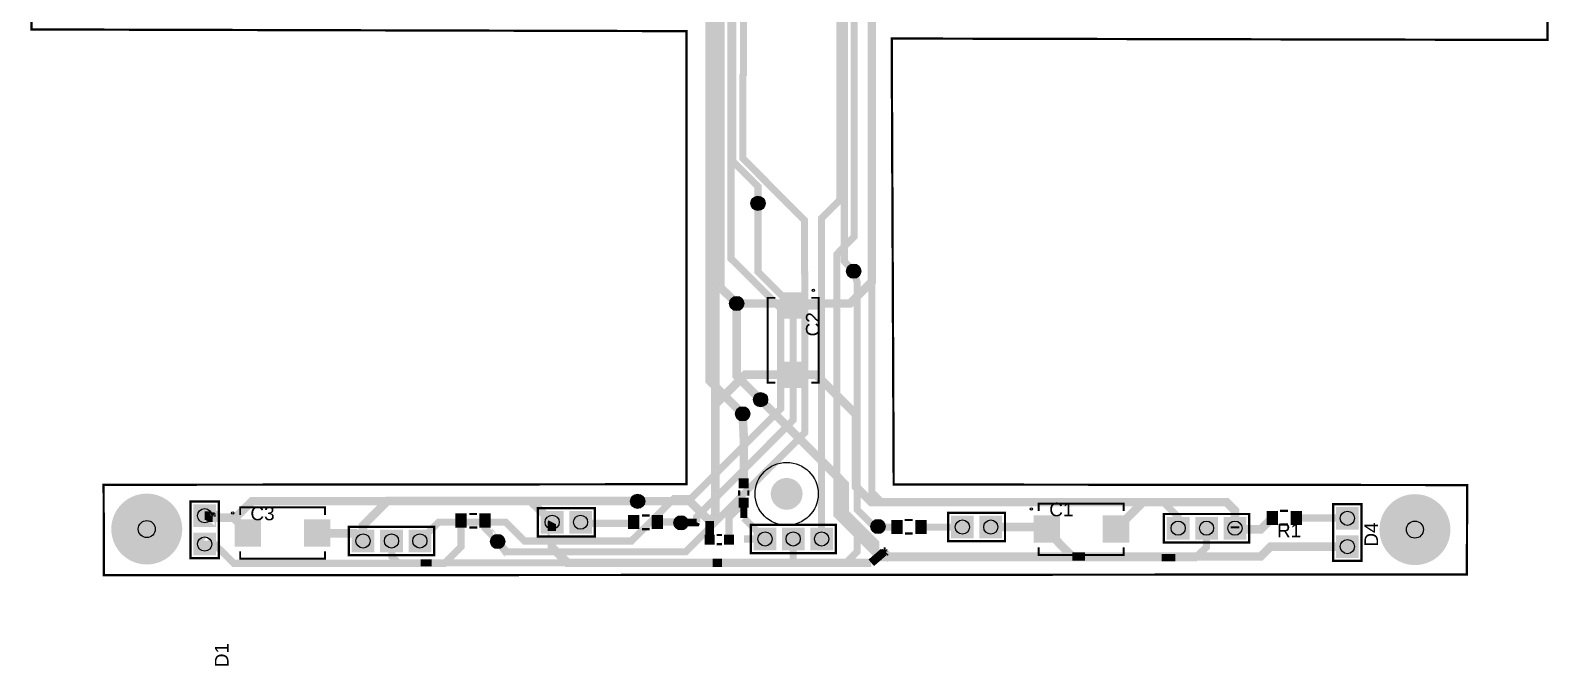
# Model space of a CAD drawing. Header units: inches. Extents: x -2.67 to 2.67, y -3.33 to 3.33.
# Drawn here: x -2.67 to 2.67, y -3.33 to -1.09 of the extents above; entities that cross this region are included whole.
import ezdxf

# ---------------------------------------------------------------- set-up
doc = ezdxf.new("R2010")
doc.units = ezdxf.units.IN
doc.layers.get('0').update_dxf_attribs({"linetype": 'CONTINUOUS'})

# ---------------------------------------------------------------- blocks, each defined once
blk = doc.blocks.new('EPAD')
at = {"const_width": 0.5}
blk.add_lwpolyline([(-0.25, 0, 1), (0.25, 0, 1)], format="xyb", close=True, dxfattribs=at)
blk = doc.blocks.new('RPAD')
blk.add_trace([(-0.5, -0.5), (-0.5, 0.5), (0.5, -0.5), (0.5, 0.5)])

msp = doc.modelspace()

# ---------------------------------------------------------------- linework, layer by layer
for points, const_width in [([(2.068, 2.895), (2.067, -0.017), (2.669, -0.017), (2.67, -1.122), (0.36, -1.117), (0.367, -2.689), (2.387, -2.691), (2.386, -3.006), (-2.415, -3.009), (-2.416, -2.69), (-0.363, -2.688), (-0.363, -1.091), (-2.67, -1.085), (-2.67, -0.017), (-2.159, -0.017), (-2.159, 2.895), (2.068, 2.895)], 0.008), ([(0.113, 1.623), (0.113, -0.151), (0.095, -0.169), (0.095, -0.788), (0.177, -0.87), (0.177, -1.687), (0.113, -1.751), (0.113, -2.881)], 0.025), ([(0.903, 0.36), (1.018, 0.36), (1.29, 0.089), (1.29, -0.741), (1.143, -0.887), (0.351, -0.887), (0.29, -0.949), (0.29, -2.717), (0.324, -2.751), (1.317, -2.751), (1.369, -2.803), (1.369, -2.843)], 0.025), ([(-1.114, 0.159), (-1.197, 0.159), (-1.252, 0.105), (-1.252, -0.738), (-1.145, -0.845), (-0.782, -0.845), (-0.59, -0.653), (-0.039, -0.653), (0.193, -0.886), (0.193, -1.902), (0.226, -1.937)], 0.025), ([(0.055, 0.001), (0.054, -0.01), (0.054, -0.632), (-0.116, -0.803), (-0.118, -0.803), (-0.162, -0.847), (-0.162, -1.244), (-0.164, -1.247), (-0.164, -1.54), (0.053, -1.758), (0.053, -1.943), (0.054, -1.944), (0.054, -2.506), (-0.365, -2.926), (-0.996, -2.926), (-1.028, -2.89)], 0.025), ([(-0.086, -0.201), (-0.031, -0.256), (-0.031, -0.535), (-0.206, -0.71), (-0.206, -1.893), (-0.031, -2.067), (-0.031, -2.422), (-0.348, -2.739), (-0.407, -2.739), (-0.557, -2.888), (-0.934, -2.888), (-1, -2.822), (-1.236, -2.822), (-1.302, -2.888)], 0.025), ([(-0.165, -2.44), (-0.282, -2.323), (-0.282, -0.914), (-0.362, -0.835), (-0.362, -0.44), (-0.361, -0.44), (-0.361, -0.281)], 0.03), ([(-2.287, -0.761), (-2.24, -0.714), (-2.113, -0.714), (-1.877, -0.478), (-1.624, -0.478), (-1.206, -0.896), (-0.324, -0.896), (-0.261, -0.959), (-0.261, -2.407)], 0.03), ([(0.925, -0.63), (0.925, -0.63), (0.8, -0.63), (0.728, -0.701), (0.538, -0.701), (0.29, -0.949), (0.29, -1.974), (0.213, -2.051), (0.102, -2.051)], 0.03), ([(-0.116, -0.718), (-0.151, -0.756), (-0.2, -0.805), (-0.2, -1.55), (-0.111, -1.639), (-0.111, -1.698)], 0.025), ([(0.238, -2.867), (0.167, -2.796), (0.167, -1.877), (0.228, -1.815), (0.228, -0.946)], 0.025), ([(-0.243, -1), (-0.243, -1.994), (-0.243, -1.995)], 0.03), ([(-0.111, -1.698), (-0.111, -1.939), (0.013, -2.063), (0.013, -2.462), (-0.327, -2.803), (-0.327, -2.822)], 0.025), ([(0.226, -1.937), (0.238, -1.975), (0.238, -2.777), (0.298, -2.837), (0.301, -2.841)], 0.025), ([(-0.186, -2.051), (-0.243, -1.995)], 0.03), ([(-0.05, -2.031), (-0.077, -2.031), (-0.077, -2.33), (-0.05, -2.33)], 0.007), ([(0.077, -2.031), (0.103, -2.031), (0.103, -2.33), (0.077, -2.33)], 0.007), ([(-0.186, -2.051), (-0.045, -2.051)], 0.03), ([(-0.186, -2.051), (-0.186, -2.306), (-0.102, -2.39)], 0.03), ([(0.102, -2.051), (-0.045, -2.051)], 0.03), ([(0.013, -2.058), (-0.038, -2.058), (-0.045, -2.051)], 0.03), ([(0.013, -2.058), (0.095, -2.058), (0.102, -2.051)], 0.03), ([(0.013, -2.302), (-0.156, -2.302), (-0.261, -2.407), (-0.261, -2.464), (-0.261, -2.798), (-0.281, -2.818)], 0.03), ([(0.013, -2.302), (0.094, -2.302), (0.234, -2.442), (0.234, -2.697), (0.288, -2.751), (1.245, -2.751), (1.15, -2.846)], 0.03), ([(-0.102, -2.39), (0.194, -2.687), (0.194, -2.789), (0.303, -2.898), (0.332, -2.927), (0.332, -2.927), (0.332, -2.926)], 0.03), ([(-0.165, -2.44), (-0.161, -2.526), (-0.161, -2.685)], 0.03), ([(-0.177, -2.71), (-0.177, -2.728)], 0.008), ([(-0.145, -2.71), (-0.145, -2.728)], 0.008), ([(-2.11, -2.949), (-2.01, -2.949), (-2.01, -2.749), (-2.11, -2.749), (-2.11, -2.949)], 0.008), ([(-2.036, -2.802), (-2.039, -2.799), (-2.04, -2.798), (-2.04, -2.799)], 0.03), ([(-1.819, -2.748), (-1.893, -2.748), (-1.955, -2.809)], 0.03), ([(-1.935, -2.796), (-1.935, -2.769), (-1.636, -2.769), (-1.636, -2.796)], 0.007), ([(-1.819, -2.748), (-0.911, -2.748)], 0.03), ([(-1.502, -2.888), (-1.502, -2.833), (-1.416, -2.747), (-0.536, -2.747), (-0.535, -2.748)], 0.03), ([(-0.836, -2.822), (-0.911, -2.748)], 0.03), ([(-0.886, -2.872), (-0.686, -2.872), (-0.686, -2.772), (-0.886, -2.772), (-0.886, -2.872)], 0.008), ([(-0.535, -2.748), (-0.351, -2.748), (-0.281, -2.818)], 0.03), ([(-0.161, -2.753), (-0.213, -2.805), (-0.213, -2.883)], 0.025), ([(-0.161, -2.753), (-0.161, -2.807)], 0.025), ([(0.878, -2.782), (0.878, -2.756), (1.177, -2.756), (1.177, -2.782)], 0.007), ([(1.245, -2.751), (1.471, -2.751)], 0.03), ([(1.471, -2.751), (1.539, -2.751), (1.569, -2.781), (1.569, -2.837)], 0.03), ([(1.756, -2.782), (1.728, -2.782)], 0.008), ([(1.915, -2.958), (2.015, -2.958), (2.015, -2.758), (1.915, -2.758), (1.915, -2.958)], 0.008), ([(-2.06, -2.799), (-2.06, -2.796), (-2.023, -2.796), (-2.02, -2.799), (-2.039, -2.799)], 0.03), ([(-2.06, -2.799), (-2.04, -2.799)], 0.03), ([(-2.06, -2.899), (-2.06, -2.9), (-2.059, -2.899), (-2.026, -2.899), (-1.957, -2.967), (-1.215, -2.967), (-1.157, -2.909), (-1.157, -2.816)], 0.025), ([(-2.039, -2.799), (-2.04, -2.799)], 0.03), ([(-2.036, -2.802), (-2.04, -2.802), (-2.04, -2.799)], 0.03), ([(-2.036, -2.802), (-2.032, -2.806)], 0.03), ([(-2.036, -2.802), (-2.036, -2.806), (-2.032, -2.806)], 0.03), ([(-1.955, -2.809), (-1.958, -2.806), (-2.032, -2.806)], 0.03), ([(-1.955, -2.809), (-1.952, -2.812), (-1.908, -2.86)], 0.03), ([(-1.552, -2.938), (-1.252, -2.938), (-1.252, -2.838), (-1.552, -2.838), (-1.552, -2.938)], 0.008), ([(-1.128, -2.793), (-1.101, -2.793)], 0.008), ([(-1.028, -2.89), (-1.025, -2.894), (-1.026, -2.889), (-1.073, -2.842), (-1.073, -2.816)], 0.025), ([(-0.836, -2.822), (-0.837, -2.824), (-0.837, -2.853)], 0.03), ([(-0.271, -2.965), (-0.782, -2.965), (-0.837, -2.91), (-0.837, -2.853), (-0.836, -2.854)], 0.03), ([(-0.736, -2.822), (-0.736, -2.826), (-0.549, -2.826), (-0.549, -2.821)], 0.025), ([(-0.52, -2.798), (-0.493, -2.798)], 0.008), ([(-0.382, -2.824), (-0.385, -2.821), (-0.465, -2.821)], 0.025), ([(-0.33, -2.822), (-0.385, -2.822)], 0.025), ([(-0.382, -2.824), (-0.328, -2.824), (-0.327, -2.822)], 0.025), ([(-0.327, -2.822), (-0.33, -2.822)], 0.025), ([(-0.281, -2.818), (-0.281, -2.883)], 0.03), ([(-0.086, -2.881), (-0.161, -2.807)], 0.025), ([(-0.136, -2.931), (0.163, -2.931), (0.163, -2.831), (-0.136, -2.831), (-0.136, -2.931)], 0.008), ([(0.238, -2.867), (0.318, -2.947), (1.213, -2.947), (1.43, -2.947), (1.469, -2.909), (1.469, -2.843)], 0.025), ([(0.312, -2.837), (0.298, -2.837)], 0.025), ([(0.312, -2.837), (0.314, -2.839), (0.379, -2.839)], 0.025), ([(0.434, -2.814), (0.406, -2.814)], 0.008), ([(0.609, -2.839), (0.604, -2.84), (0.603, -2.839), (0.463, -2.839)], 0.025), ([(0.559, -2.889), (0.759, -2.889), (0.759, -2.789), (0.559, -2.789), (0.559, -2.889)], 0.008), ([(0.906, -2.846), (0.9, -2.846), (0.893, -2.839), (0.709, -2.839)], 0.03), ([(0.906, -2.846), (0.948, -2.894), (0.996, -2.943)], 0.03), ([(1.319, -2.893), (1.619, -2.893), (1.619, -2.793), (1.319, -2.793), (1.319, -2.893)], 0.008), ([(1.569, -2.843), (1.609, -2.847), (1.66, -2.847), (1.701, -2.807)], 0.03), ([(1.569, -2.843), (1.569, -2.837)], 0.03), ([(1.756, -2.83), (1.729, -2.83)], 0.008), ([(1.965, -2.808), (1.964, -2.807), (1.785, -2.807)], 0.025), ([(-1.502, -2.888), (-1.53, -2.861), (-1.664, -2.861), (-1.664, -2.86)], 0.03), ([(-1.299, -2.965), (-1.378, -2.965), (-1.401, -2.943), (-1.401, -2.89), (-1.402, -2.888)], 0.025), ([(-1.128, -2.841), (-1.1, -2.841)], 0.008), ([(-0.52, -2.846), (-0.492, -2.846)], 0.008), ([(-0.256, -2.867), (-0.238, -2.867)], 0.008), ([(-0.086, -2.881), (-0.16, -2.881)], 0.025), ([(0.238, -2.867), (0.238, -2.926), (0.198, -2.966), (0.013, -2.966), (0.013, -2.965)], 0.025), ([(0.013, -2.965), (0.013, -2.881)], 0.025), ([(0.434, -2.862), (0.407, -2.862)], 0.008), ([(-1.935, -2.924), (-1.935, -2.95), (-1.636, -2.95), (-1.636, -2.924)], 0.007), ([(-0.256, -2.899), (-0.238, -2.899)], 0.008), ([(0.332, -2.927), (0.288, -2.965)], 0.03), ([(0.332, -2.927), (0.288, -2.965)], 0.03), ([(0.332, -2.927), (0.332, -2.926)], 0.03), ([(0.338, -2.926), (0.336, -2.926), (0.332, -2.926)], 0.03), ([(0.335, -2.93), (0.332, -2.927)], 0.03), ([(0.335, -2.93), (0.339, -2.926)], 0.03), ([(0.996, -2.943), (0.348, -2.943), (0.335, -2.93)], 0.03), ([(0.339, -2.926), (0.338, -2.926)], 0.03), ([(0.878, -2.91), (0.878, -2.937), (1.177, -2.937), (1.177, -2.91)], 0.007), ([(0.996, -2.943), (1.041, -2.943)], 0.03), ([(1.041, -2.943), (1.659, -2.943), (1.694, -2.908), (1.965, -2.908)], 0.03), ([(1.213, -2.947), (1.311, -2.947)], 0.025), ([(1.311, -2.947), (1.359, -2.947)], 0.025), ([(-1.299, -2.965), (-1.261, -2.965)], 0.025), ([(-1.261, -2.965), (0.013, -2.965)], 0.025), ([(-0.271, -2.965), (-0.238, -2.965)], 0.03), ([(0.288, -2.965), (-0.238, -2.965)], 0.03)]:
    msp.add_lwpolyline(points, dxfattribs=dict(const_width=const_width))
for centre, radius in [((-0.111, -1.698), 0.025), ((0.226, -1.937), 0.025), ((-0.186, -2.051), 0.025), ((-0.102, -2.39), 0.025), ((-0.165, -2.44), 0.025), ((-0.01, -2.722), 0.111), ((-0.535, -2.748), 0.025), ((-2.06, -2.799), 0.025), ((-2.264, -2.846), 0.03), ((-0.836, -2.822), 0.025), ((-0.736, -2.822), 0.025), ((-0.382, -2.824), 0.025), ((0.312, -2.837), 0.025), ((0.609, -2.839), 0.025), ((0.709, -2.839), 0.025), ((1.369, -2.843), 0.025), ((1.469, -2.843), 0.025), ((1.569, -2.843), 0.025), ((1.965, -2.808), 0.025), ((2.203, -2.848), 0.03), ((-2.06, -2.899), 0.025), ((-1.502, -2.888), 0.025), ((-1.402, -2.888), 0.025), ((-1.302, -2.888), 0.025), ((-1.028, -2.89), 0.025), ((-0.086, -2.881), 0.025), ((0.013, -2.881), 0.025), ((0.113, -2.881), 0.025), ((1.965, -2.908), 0.025)]:
    msp.add_circle(centre, radius)
at = {"layer": '12632256'}
for centre in [(0.084, -2.005), (0.852, -2.775), (-1.961, -2.789)]:
    msp.add_circle(centre, 0.004, dxfattribs=at)

# ---------------------------------------------------------------- block references
for name, p, xscale, yscale in [('EPAD', (-0.111, -1.698), 0.05, 0.05), ('EPAD', (0.226, -1.937), 0.05, 0.05), ('EPAD', (-0.186, -2.051), 0.05, 0.05), ('EPAD', (-0.102, -2.39), 0.05, 0.05), ('EPAD', (-0.165, -2.44), 0.05, 0.05), ('EPAD', (-0.01, -2.722), 0.112, 0.112), ('EPAD', (-2.264, -2.846), 0.25, 0.25), ('EPAD', (-0.535, -2.748), 0.05, 0.05), ('EPAD', (2.203, -2.848), 0.25, 0.25), ('RPAD', (-1.908, -2.86), 0.093, 0.096), ('RPAD', (-1.664, -2.86), 0.093, 0.096), ('RPAD', (-1.157, -2.816), 0.04, 0.05), ('RPAD', (-1.073, -2.816), 0.04, 0.05), ('RPAD', (-0.549, -2.821), 0.04, 0.05), ('RPAD', (-0.465, -2.821), 0.04, 0.05), ('EPAD', (-0.382, -2.824), 0.05, 0.05), ('EPAD', (0.312, -2.837), 0.05, 0.05), ('RPAD', (0.609, -2.839), 0.08, 0.08), ('RPAD', (0.709, -2.839), 0.08, 0.08), ('RPAD', (0.906, -2.846), 0.093, 0.096), ('RPAD', (1.15, -2.846), 0.093, 0.096), ('RPAD', (-1.502, -2.888), 0.08, 0.08), ('RPAD', (-1.402, -2.888), 0.08, 0.08), ('RPAD', (-1.302, -2.888), 0.08, 0.08), ('EPAD', (-1.028, -2.89), 0.05, 0.05), ('RPAD', (-0.281, -2.883), 0.035, 0.035), ('RPAD', (-0.213, -2.883), 0.035, 0.035), ('RPAD', (-0.086, -2.881), 0.08, 0.08), ('RPAD', (0.013, -2.881), 0.08, 0.08), ('RPAD', (0.113, -2.881), 0.08, 0.08)]:
    msp.add_blockref(name, p, dxfattribs=dict(xscale=xscale, yscale=yscale))
for p, xscale, yscale, rotation in [((0.013, -2.058), 0.093, 0.096, 270), ((0.013, -2.302), 0.093, 0.096, 270), ((-0.161, -2.685), 0.035, 0.035, -90), ((-2.06, -2.799), 0.08, 0.08, 90), ((-0.161, -2.753), 0.035, 0.035, -90), ((1.965, -2.808), 0.08, 0.08, 270), ((-0.836, -2.822), 0.08, 0.08, 180), ((-0.736, -2.822), 0.08, 0.08, 180), ((0.379, -2.839), 0.04, 0.05, 180), ((0.463, -2.839), 0.04, 0.05, 180), ((1.369, -2.843), 0.08, 0.08, 180), ((1.469, -2.843), 0.08, 0.08, 180), ((1.569, -2.843), 0.08, 0.08, 180), ((1.701, -2.807), 0.04, 0.05, 180), ((1.785, -2.807), 0.04, 0.05, 180), ((-2.06, -2.899), 0.08, 0.08, 90), ((1.965, -2.908), 0.08, 0.08, 270)]:
    msp.add_blockref('RPAD', p, dxfattribs=dict(xscale=xscale, yscale=yscale, rotation=rotation))

# ---------------------------------------------------------------- texts
at = {"layer": '12632256', "width": 1.041667}
for s, p in [('C2', (0.106, -2.167)), ('D4', (2.073, -2.908)), ('D1', (-1.976, -3.333))]:
    msp.add_text(s, height=0.048, rotation=90, dxfattribs=at).set_placement(p)
for s, p in [('C3', (-1.899, -2.815)), ('C1', (0.915, -2.801)), ('R1', (1.717, -2.875))]:
    msp.add_text(s, height=0.048, dxfattribs=at).set_placement(p)

doc.saveas('drawing.dxf')
